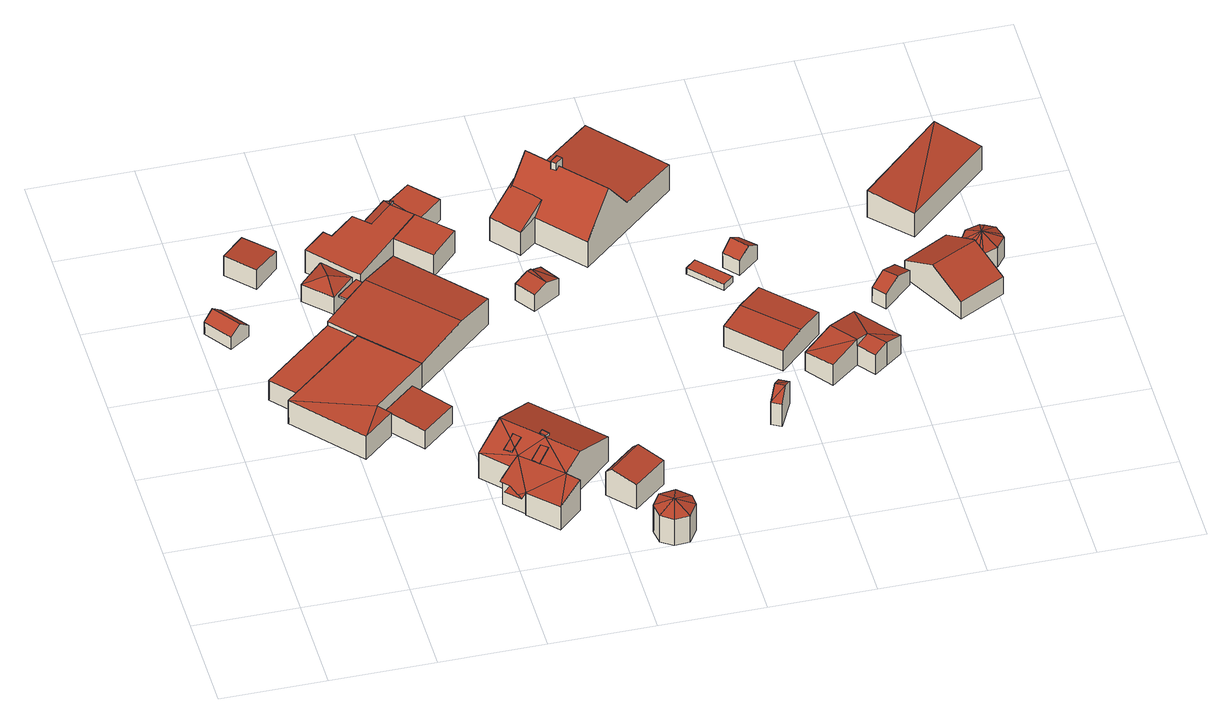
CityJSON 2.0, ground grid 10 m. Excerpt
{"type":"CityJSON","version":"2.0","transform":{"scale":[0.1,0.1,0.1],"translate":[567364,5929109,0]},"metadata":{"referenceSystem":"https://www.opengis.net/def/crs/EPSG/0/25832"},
"CityObjects":{
"building1":{"type":"Building","attributes":{"Grundfläche 2D":"7.194345","Grundhöhe NN":"1.149"},"geometry":[{"type":"Solid","lod":"3","boundaries":[[[[0,1,2,3]],[[4,0,3,5]],[[5,3,2,6,7]],[[4,5,7,8]],[[1,0,4,8,9]],[[2,1,9,6]],[[7,6,9,8]]]],"semantics":{"surfaces":[{"type":"RoofSurface"},{"type":"WallSurface"},{"type":"GroundSurface"}],"values":[[0,0,1,1,1,1,2]]}}]},
"building2":{"type":"Building","attributes":{"Grundfläche 2D":"10.785897","Grundhöhe NN":"1.226"},"geometry":[{"type":"Solid","lod":"3","boundaries":[[[[10,11,12,13]],[[14,15,13,12]],[[15,16,10,13]],[[16,17,11,10]],[[17,14,12,11]],[[17,16,15,14]]]],"semantics":{"surfaces":[{"type":"RoofSurface"},{"type":"WallSurface"},{"type":"GroundSurface"}],"values":[[0,1,1,1,1,2]]}}]},
"building3":{"type":"Building","attributes":{"Grundfläche 2D":"17.911680","Grundhöhe NN":"0.979"},"geometry":[{"type":"Solid","lod":"3","boundaries":[[[[18,19,20,21]],[[22,23,21,20]],[[23,24,18,21]],[[24,25,19,18]],[[25,22,20,19]],[[25,24,23,22]]]],"semantics":{"surfaces":[{"type":"RoofSurface"},{"type":"WallSurface"},{"type":"GroundSurface"}],"values":[[0,1,1,1,1,2]]}}]},
"building4":{"type":"Building","attributes":{"Grundfläche 2D":"210.610892","Grundhöhe NN":"0.979"},"children":["building4-1"],"geometry":[{"type":"Solid","lod":"3","boundaries":[[[[26,27,28,29]],[[30,31,32,33]],[[34,32,31]],[[35,32,34]],[[36,37,38,39,33,40,41]],[[41,40,42,43,44]],[[30,33,39,38,29,28]],[[42,40,33,45,46]],[[43,42,46,47]],[[41,44,43,47,48,49,50,51,52,29,38,37,36]],[[26,29,52,53]],[[27,26,53,54]],[[55,31,30,28,27,54]],[[34,31,55,56]],[[35,34,56,57]],[[32,35,57,58]],[[33,32,58,45]],[[50,49,48,47,46,45,58,57,56,55,54,53,52,51]]]],"semantics":{"surfaces":[{"type":"RoofSurface"},{"type":"WallSurface"},{"type":"GroundSurface"}],"values":[[0,0,0,0,0,0,1,1,1,1,1,1,1,1,1,1,1,2]]}}]},
"building4-1":{"type":"BuildingInstallation","parents":["building4"],"geometry":[{"type":"MultiSurface","lod":"3","boundaries":[[[59,60,61,62,63,64]],[[65,66,67,68,60,59,64,63]],[[68,69,61,60]],[[69,70,62,61]],[[70,65,63,62]],[[66,65,70,69,68,67]]],"semantics":{"surfaces":[{"type":"RoofSurface"},{"type":"WallSurface"},{"type":"OuterCeilingSurface"}],"values":[0,1,1,1,1,2]}}]},
"building5":{"type":"Building","attributes":{"Grundfläche 2D":"54.615062","Grundhöhe NN":"1.153"},"geometry":[{"type":"Solid","lod":"3","boundaries":[[[[71,72,73,74,75,76,77,78,79,80]],[[78,81,82,79]],[[83,78,84]],[[81,78,83]],[[85,86,87]],[[85,88,86]],[[85,87,89]],[[85,89,88]],[[71,80,90,91]],[[72,71,91,92]],[[73,72,92,93]],[[86,94,95,75,74,73,93,96,87]],[[97,77,76,75,95,98]],[[78,77,97,99]],[[90,80,79,82,100]],[[78,99,101,84]],[[81,83,84,101,102]],[[82,81,102,100]],[[89,87,96,103]],[[86,88,104,94]],[[88,89,103,104]],[[102,101,99,97,98,95,94,104,103,96,93,92,91,90,100]]]],"semantics":{"surfaces":[{"type":"RoofSurface"},{"type":"WallSurface"},{"type":"GroundSurface"}],"values":[[0,0,0,0,0,0,0,0,1,1,1,1,1,1,1,1,1,1,1,1,1,2]]}}]},
"building6":{"type":"Building","attributes":{"Grundfläche 2D":"81.452365","Grundhöhe NN":"1.090"},"children":["building6-1","building6-2","building6-3"],"geometry":[{"type":"MultiSurface","lod":"3","boundaries":[[[105,106,107,108,109,110]],[[111,112,108,113,114]],[[114,110,109,108,112,111]],[[113,115,114]],[[116,117,118,119,114,120,121]],[[122,118,117]],[[123,124,119]],[[124,114,119]],[[125,124,123]],[[105,110,124]],[[110,114,124]],[[115,120,114]],[[126,113,108,107,127,128]],[[115,113,126,129]],[[120,115,129,130,121]],[[131,121,130,132]],[[133,131,132,134]],[[119,133,134,135]],[[123,119,135,136]],[[125,123,136,137]],[[124,125,137,138]],[[106,105,124,138,139]],[[107,106,139,127]],[[129,126,128,127,139,138,137,136,135,134,132,130]],[[131,116,121]],[[131,117,116]],[[119,118,117]],[[133,119,117]],[[133,117,131]]],"semantics":{"surfaces":[{"type":"RoofSurface"},{"type":"WallSurface"},{"type":"GroundSurface"}],"values":[0,0,0,0,0,0,0,0,0,0,0,1,1,1,1,1,1,1,1,1,1,1,1,2,0,0,0,0,0]}}]},
"building6-1":{"type":"BuildingInstallation","parents":["building6"],"geometry":[{"type":"MultiSurface","lod":"3","boundaries":[[[140,141,142,143]],[[110,144,141,140]],[[142,141,144,145]],[[145,146,143,142]],[[146,110,140,143]]],"semantics":{"surfaces":[{"type":"RoofSurface"},{"type":"WallSurface"}],"values":[0,1,1,1,1]}}]},
"building6-2":{"type":"BuildingInstallation","parents":["building6"],"geometry":[{"type":"MultiSurface","lod":"3","boundaries":[[[147,148,149,150]],[[147,150,151,152]],[[148,147,152,153]],[[149,148,153,154]],[[150,149,154,151]]],"semantics":{"surfaces":[{"type":"RoofSurface"},{"type":"WallSurface"}],"values":[0,1,1,1,1]}}]},
"building6-3":{"type":"BuildingInstallation","parents":["building6"],"geometry":[{"type":"MultiSurface","lod":"3","boundaries":[[[155,156,157,158]],[[159,155,158,160]],[[161,160,158,157,162,112]],[[159,160,161,163]],[[164,156,155,159,163,111]],[[157,156,164,162]]],"semantics":{"surfaces":[{"type":"RoofSurface"},{"type":"WallSurface"}],"values":[0,0,1,1,1,1]}}]},
"building7":{"type":"Building","attributes":{"Grundfläche 2D":"13.452642","Grundhöhe NN":"0.831"},"geometry":[{"type":"Solid","lod":"3","boundaries":[[[[165,166,167,168]],[[169,166,165,170]],[[168,167,171,172]],[[170,165,168,172,173]],[[169,170,173,174]],[[171,167,166,169,174]],[[173,172,171,174]]]],"semantics":{"surfaces":[{"type":"RoofSurface"},{"type":"WallSurface"},{"type":"GroundSurface"}],"values":[[0,0,1,1,1,1,2]]}}]},
"building8":{"type":"Building","attributes":{"Grundfläche 2D":"26.111396","Grundhöhe NN":"1.283"},"geometry":[{"type":"Solid","lod":"3","boundaries":[[[[76,175,176,177,77]],[[178,179,180]],[[181,182,83,178,180,183]],[[183,180,77,177,176,184,185]],[[77,180,186,187,76]],[[175,76,187,188]],[[176,175,188,184]],[[179,189,186,180]],[[178,83,190,191]],[[181,183,185,192]],[[182,181,192,193]],[[83,182,193,190]],[[179,178,191,189]],[[186,189,191,190,193,192,185,184,188,187]]]],"semantics":{"surfaces":[{"type":"RoofSurface"},{"type":"WallSurface"},{"type":"GroundSurface"}],"values":[[0,0,0,1,1,1,1,1,1,1,1,1,1,2]]}}]},
"building9":{"type":"Building","attributes":{"Grundfläche 2D":"10.778808","Grundhöhe NN":"0.387"},"geometry":[{"type":"Solid","lod":"3","boundaries":[[[[194,195,196]],[[194,197,195]],[[194,196,198]],[[194,198,199]],[[194,199,200]],[[194,200,201]],[[194,201,202]],[[194,202,197]],[[203,204,196,195]],[[204,205,198,196]],[[205,206,199,198]],[[206,207,200,199]],[[207,208,201,200]],[[208,209,202,201]],[[210,203,195,197]],[[209,210,197,202]],[[205,204,203,210,209,208,207,206]]]],"semantics":{"surfaces":[{"type":"RoofSurface"},{"type":"WallSurface"},{"type":"GroundSurface"}],"values":[[0,0,0,0,0,0,0,0,1,1,1,1,1,1,1,1,2]]}}]},
"building10":{"type":"Building","attributes":{"Grundfläche 2D":"6.980374","Grundhöhe NN":"1.122"},"geometry":[{"type":"Solid","lod":"3","boundaries":[[[[211,212,213,214]],[[215,211,216]],[[217,212,211,215]],[[215,216,218]],[[214,213,219,220]],[[216,211,214,220,221]],[[218,216,221,222]],[[215,218,222,223]],[[217,215,223,224]],[[219,213,212,217,224]],[[223,222,221,220,219,224]]]],"semantics":{"surfaces":[{"type":"RoofSurface"},{"type":"WallSurface"},{"type":"GroundSurface"}],"values":[[0,0,0,0,1,1,1,1,1,1,2]]}}]},
"building11":{"type":"Building","attributes":{"Grundfläche 2D":"120.346280","Grundhöhe NN":"1.198"},"children":["building11-1"],"geometry":[{"type":"MultiSurface","lod":"3","boundaries":[[[225,226,227,228,229,230,231,232,233]],[[234,235,236,237]],[[238,236,235]],[[239,236,238,240,241]],[[233,242,243,239,241,240,238,227,226,225]],[[242,233,232,231]],[[244,245,229,228]],[[245,246,230,229]],[[238,235,234,247,248]],[[238,248,249,250,227]],[[246,230,250,249,251]],[[252,231,230,246,251]],[[242,231,252,253]],[[243,242,253,254]],[[237,236,239,243,254,255]],[[234,237,255,247]],[[255,254,253,252,251,249,248,247]]],"semantics":{"surfaces":[{"type":"RoofSurface"},{"type":"WallSurface"},{"type":"GroundSurface"}],"values":[0,0,0,0,0,1,1,1,1,1,1,1,1,1,1,1,2]}}]},
"building11-1":{"type":"BuildingInstallation","parents":["building11"],"geometry":[{"type":"MultiSurface","lod":"3","boundaries":[[[256,257,258,259]],[[260,261,257,256]],[[258,257,261,241,262]],[[262,263,259,258]],[[240,260,256,259,263]]],"semantics":{"surfaces":[{"type":"RoofSurface"},{"type":"WallSurface"}],"values":[0,1,1,1,1]}}]},
"building12":{"type":"Building","attributes":{"Grundfläche 2D":"3.154552","Grundhöhe NN":"0.754"},"geometry":[{"type":"Solid","lod":"3","boundaries":[[[[264,265,266]],[[267,265,264]],[[267,264,268]],[[267,268,269]],[[266,265,270,271]],[[268,264,266,271,272]],[[269,268,272,273]],[[270,265,267,269,273]],[[271,270,273,272]]]],"semantics":{"surfaces":[{"type":"RoofSurface"},{"type":"WallSurface"},{"type":"GroundSurface"}],"values":[[0,0,0,0,1,1,1,1,2]]}}]},
"building13":{"type":"Building","attributes":{"Grundfläche 2D":"5.248068","Grundhöhe NN":"1.397"},"geometry":[{"type":"Solid","lod":"3","boundaries":[[[[274,275,276,277]],[[278,279,277,276]],[[279,280,274,277]],[[280,281,275,274]],[[281,278,276,275]],[[281,280,279,278]]]],"semantics":{"surfaces":[{"type":"RoofSurface"},{"type":"WallSurface"},{"type":"GroundSurface"}],"values":[[0,1,1,1,1,2]]}}]},
"building14":{"type":"Building","attributes":{"Grundfläche 2D":"36.761548","Grundhöhe NN":"1.155"},"geometry":[{"type":"Solid","lod":"3","boundaries":[[[[282,283,284,285]],[[286,282,285,287]],[[287,285,284,288,289]],[[286,287,289,290]],[[283,282,286,290,291]],[[284,283,291,288]],[[289,288,291,290]]]],"semantics":{"surfaces":[{"type":"RoofSurface"},{"type":"WallSurface"},{"type":"GroundSurface"}],"values":[[0,0,1,1,1,1,2]]}}]},
"building15":{"type":"Building","attributes":{"Grundfläche 2D":"4.914026","Grundhöhe NN":"1.051"},"geometry":[{"type":"Solid","lod":"3","boundaries":[[[[292,293,294,295]],[[296,293,292,297]],[[295,294,298,299]],[[297,292,295,299,300]],[[296,297,300,301]],[[298,294,293,296,301]],[[299,298,301,300]]]],"semantics":{"surfaces":[{"type":"RoofSurface"},{"type":"WallSurface"},{"type":"GroundSurface"}],"values":[[0,0,1,1,1,1,2]]}}]},
"building16":{"type":"Building","attributes":{"Grundfläche 2D":"28.727505","Grundhöhe NN":"1.172"},"geometry":[{"type":"Solid","lod":"3","boundaries":[[[[302,303,304]],[[302,305,303]],[[306,307,308,309]],[[306,309,310]],[[306,310,311]],[[302,306,311,305]],[[306,302,307]],[[304,303,312,313]],[[307,302,304,313,314]],[[308,307,314,315]],[[309,308,315,316]],[[310,309,316,317]],[[311,310,317,318]],[[312,303,305,311,318]],[[318,317,316,315,314,313,312]]]],"semantics":{"surfaces":[{"type":"RoofSurface"},{"type":"WallSurface"},{"type":"GroundSurface"}],"values":[[0,0,0,0,0,0,1,1,1,1,1,1,1,1,2]]}}]},
"building17":{"type":"Building","attributes":{"Grundfläche 2D":"5.751837","Grundhöhe NN":"1.274"},"geometry":[{"type":"Solid","lod":"3","boundaries":[[[[319,320,321,322]],[[323,320,319,324]],[[322,321,325,326]],[[324,319,322,326,327]],[[323,324,327,328]],[[325,321,320,323,328]],[[327,326,325,328]]]],"semantics":{"surfaces":[{"type":"RoofSurface"},{"type":"WallSurface"},{"type":"GroundSurface"}],"values":[[0,0,1,1,1,1,2]]}}]},
"building18":{"type":"Building","attributes":{"Grundfläche 2D":"37.411229","Grundhöhe NN":"1.258"},"geometry":[{"type":"Solid","lod":"3","boundaries":[[[[329,330,331,332,333]],[[334,330,329,333,335]],[[335,333,332,336,337]],[[334,335,337,338]],[[331,330,334,338,339]],[[332,331,339,336]],[[337,336,339,338]]]],"semantics":{"surfaces":[{"type":"RoofSurface"},{"type":"WallSurface"},{"type":"GroundSurface"}],"values":[[0,0,1,1,1,1,2]]}}]},
"building19":{"type":"Building","attributes":{"Grundfläche 2D":"10.560430","Grundhöhe NN":"1.337"},"geometry":[{"type":"Solid","lod":"3","boundaries":[[[[340,341,342]],[[340,343,341]],[[340,342,344]],[[340,344,345]],[[340,345,346]],[[340,346,347]],[[340,347,348]],[[340,348,349]],[[340,349,350]],[[340,350,351]],[[340,351,352]],[[340,352,343]],[[353,354,342,341]],[[354,355,344,342]],[[355,356,345,344]],[[356,357,346,345]],[[357,358,347,346]],[[358,359,348,347]],[[359,360,349,348]],[[360,361,350,349]],[[361,362,351,350]],[[362,363,352,351]],[[363,364,343,352]],[[364,353,341,343]],[[356,355,354,353,364,363,362,361,360,359,358,357]]]],"semantics":{"surfaces":[{"type":"RoofSurface"},{"type":"WallSurface"},{"type":"GroundSurface"}],"values":[[0,0,0,0,0,0,0,0,0,0,0,0,1,1,1,1,1,1,1,1,1,1,1,1,2]]}}]},
"building20":{"type":"Building","attributes":{"Grundfläche 2D":"53.873081","Grundhöhe NN":"1.212"},"geometry":[{"type":"Solid","lod":"3","boundaries":[[[[365,366,367]],[[365,367,368]],[[369,370,367,366]],[[370,371,368,367]],[[371,372,365,368]],[[372,369,366,365]],[[372,371,370,369]]]],"semantics":{"surfaces":[{"type":"RoofSurface"},{"type":"WallSurface"},{"type":"GroundSurface"}],"values":[[0,0,1,1,1,1,2]]}}]}
},
"vertices":[
[33,348,33],[42,354,24],[23,380,24],[14,374,33],[23,341,25],[5,367,25],[23,380,11],[5,367,11],[23,341,11],[42,354,11],
[87,434,33],[62,459,33],[40,437,35],[64,412,35],[40,437,12],[64,412,12],[87,434,12],[62,459,12],
[157,172,31],[188,198,31],[160,231,33],[129,205,33],[160,231,10],[129,205,10],[157,172,10],[188,198,10],
[39,269,33],[60,244,34],[128,303,34],[107,327,33],[128,303,37],[48,234,37],[122,207,38],[174,252,38],[103,171,37],[132,196,37],[134,351,42],[133,350,42],[107,327,38],[128,303,38],[220,292,44],[151,366,44],[251,319,40],[184,395,40],[152,367,44],[174,252,10],[251,319,10],[184,395,10],[152,367,10],[151,366,10],[134,351,10],[133,350,10],[107,327,10],[39,269,10],[60,244,10],[48,234,10],[103,171,10],[132,196,10],[122,207,10],
[151,366,38],[152,367,38],[145,375,38],[125,358,38],[133,350,38],[134,351,38],[133,350,36],[134,351,36],[151,366,36],[152,367,36],[145,375,36],[125,358,36],
[138,435,39],[132,442,39],[111,423,39],[144,385,39],[150,379,39],[190,419,39],[216,445,39],[198,463,39],[176,442,39],[162,456,39],[195,474,35],[169,449,35],[199,470,37],[202,467,39],[122,386,38],[144,385,32],[122,411,32],[122,363,32],[98,387,32],[162,456,12],[138,435,12],[132,442,12],[111,423,12],[144,385,12],[150,379,12],[122,411,12],[216,445,12],[190,419,12],[198,463,12],[169,449,12],[202,467,12],[195,474,12],[98,387,12],[122,363,12],
[276,85,56],[309,115,40],[252,177,40],[218,146,56],[246,117,56],[251,111,56],[223,112,48],[222,122,50],[193,122,40],[224,104,46],[216,97,40],[203,84,37],[210,76,37],[216,59,35],[221,64,37],[216,97,43],[206,87,39],[204,72,35],[246,37,38],[259,69,47],[269,58,47],[193,122,11],[252,177,11],[218,146,11],[216,97,11],[206,87,11],[205,83,37],[205,83,11],[222,65,37],[222,65,11],[221,64,11],[246,37,11],[269,58,11],[259,69,11],[309,115,11],
[251,111,57],[255,114,57],[250,120,57],[247,117,57],[255,114,54],[250,120,54],[247,117,56],
[240,88,47],[251,99,54],[245,105,53],[234,94,47],[234,94,46],[240,88,46],[251,99,53],[245,105,52],
[223,112,49],[231,119,53],[225,126,53],[222,122,51],[220,109,47],[214,115,46],[214,115,45],[225,126,52],[220,109,46],[231,119,52],
[332,98,41],[301,71,41],[319,51,36],[350,77,36],[297,76,35],[328,102,35],[319,51,8],[350,77,8],[328,102,8],[297,76,8],
[219,389,39],[245,415,39],[220,441,39],[202,467,37],[198,463,37],[216,445,37],[243,461,37],[220,487,37],[220,441,37],[245,415,13],[220,441,13],[216,445,13],[190,419,13],[219,389,13],[198,463,13],[199,470,13],[202,467,13],[243,461,13],[220,487,13],
[345,19,42],[335,36,35],[327,23,35],[351,38,35],[329,8,35],[340,0,35],[355,1,35],[364,15,35],[363,27,35],[335,36,4],[327,23,4],[329,8,4],[340,0,4],[355,1,4],[364,15,4],[363,27,4],[351,38,4],
[308,333,35],[295,352,35],[282,344,30],[295,325,30],[300,354,34],[321,341,30],[299,355,34],[309,360,30],[282,344,11],[295,325,11],[321,341,11],[309,360,11],[300,354,11],[299,355,11],
[318,428,55],[317,429,55],[304,444,55],[308,448,58],[307,449,58],[279,425,39],[301,399,39],[317,412,50],[325,419,55],[390,520,42],[342,478,45],[400,408,45],[449,451,42],[320,459,80],[379,391,81],[340,436,80],[344,432,80],[317,412,42],[354,369,42],[308,448,13],[307,449,13],[279,425,13],[390,520,12],[320,459,12],[296,437,12],[296,437,43],[279,425,12],[301,399,12],[317,412,12],[354,369,12],[449,451,12],
[337,434,85],[341,430,85],[348,436,85],[344,440,85],[337,434,76],[341,430,77],[348,436,73],[344,440,73],
[477,140,43],[461,131,34],[470,126,34],[468,145,43],[484,154,34],[475,159,34],[461,131,8],[470,126,8],[484,154,8],[475,159,8],
[446,346,21],[436,337,21],[463,308,21],[473,316,21],[463,308,14],[473,316,14],[446,346,14],[436,337,14],
[509,212,40],[530,233,38],[487,278,38],[465,257,40],[488,193,36],[445,238,36],[487,278,12],[445,238,12],[488,193,12],[530,233,12],
[492,335,37],[479,350,37],[470,341,28],[482,327,28],[489,358,28],[502,344,28],[470,341,11],[482,327,11],[502,344,11],[489,358,11],
[553,185,42],[507,189,34],[526,164,36],[535,210,41],[565,194,39],[553,185,35],[566,169,35],[578,178,39],[594,190,34],[562,231,34],[507,189,12],[526,164,12],[553,185,12],[566,169,12],[578,178,12],[594,190,12],[562,231,12],
[610,263,38],[599,274,38],[586,262,30],[596,250,30],[613,287,30],[624,276,30],[586,262,13],[596,250,13],[624,276,13],[613,287,13],
[683,277,52],[639,254,52],[657,221,33],[701,244,33],[683,278,52],[622,287,33],[666,311,33],[701,244,13],[666,311,13],[622,287,13],[657,221,13],
[694,295,45],[705,280,36],[714,292,36],[691,275,36],[713,297,36],[710,307,36],[701,312,36],[697,314,36],[683,310,36],[676,298,36],[677,290,36],[680,282,36],[687,278,36],[705,280,13],[714,292,13],[713,297,13],[710,307,13],[701,312,13],[697,314,13],[683,310,13],[676,298,13],[677,290,13],[680,282,13],[687,278,13],[691,275,13],
[689,447,45],[610,374,43],[644,338,40],[723,410,40],[610,374,12],[644,338,12],[723,410,12],[689,447,12]
]}
